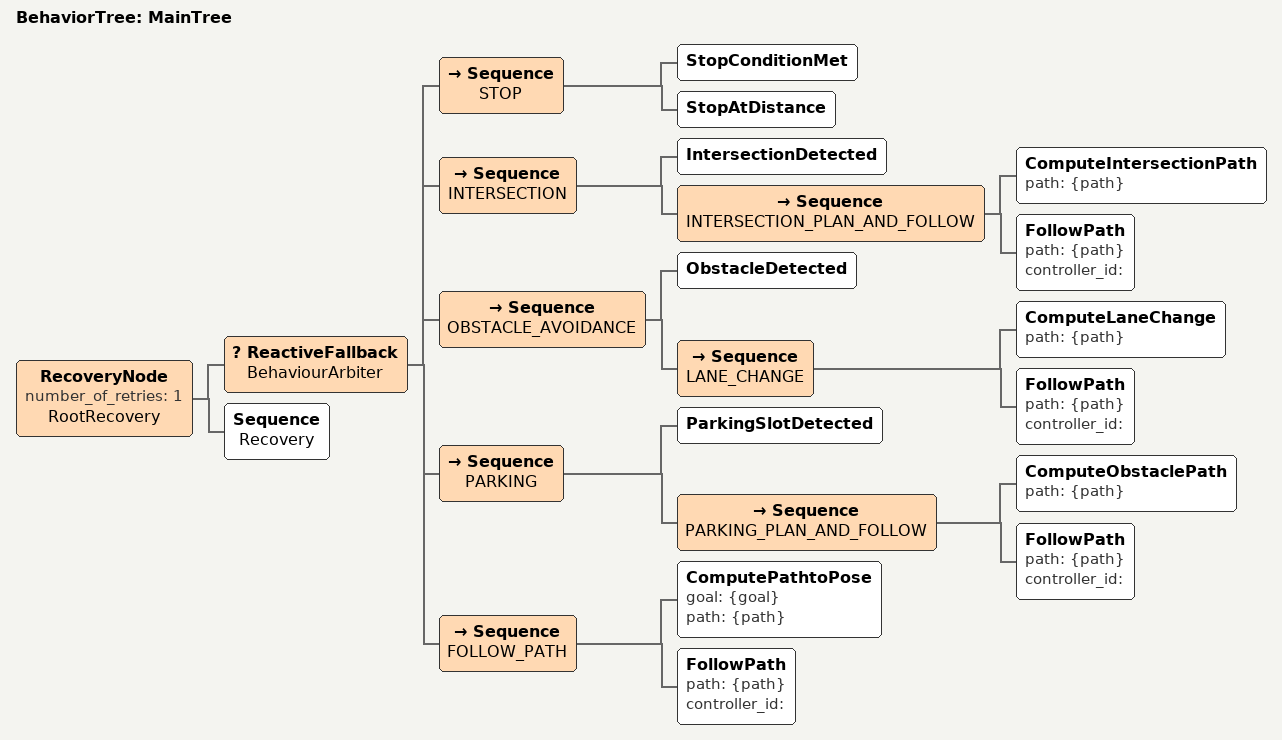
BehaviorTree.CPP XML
<root main_tree_to_execute="MainTree" BTCPP_format="4">
    <BehaviorTree ID="MainTree">

        <RecoveryNode number_of_retries="1" name="RootRecovery">

            <ReactiveFallback name="BehaviourArbiter">

                <Sequence name="STOP">
                    <StopConditionMet/>
                    <StopAtDistance/>
                </Sequence>

                <Sequence name="INTERSECTION">
                    <IntersectionDetected/>
                    <Sequence name="INTERSECTION_PLAN_AND_FOLLOW">
                        <ComputeIntersectionPath path="{path}"/>
                        <FollowPath path="{path}" controller_id=""/>
                    </Sequence>
                </Sequence>

                <Sequence name="OBSTACLE_AVOIDANCE">
                    <ObstacleDetected/>
                    <Sequence name="LANE_CHANGE">
                        <ComputeLaneChange path="{path}"/>
                        <FollowPath path="{path}" controller_id=""/>
                    </Sequence>
                </Sequence>

                <Sequence name="PARKING">
                    <ParkingSlotDetected/>
                    <Sequence name="PARKING_PLAN_AND_FOLLOW">
                        <ComputeObstaclePath path="{path}"/>
                        <FollowPath path="{path}" controller_id=""/>
                    </Sequence>
                </Sequence>

                <Sequence name="FOLLOW_PATH">
                    <ComputePathtoPose goal="{goal}" path="{path}"/>
                    <FollowPath path="{path}" controller_id=""/>
                </Sequence>

            </ReactiveFallback>

            <Sequence name="Recovery">
            </Sequence>

        </RecoveryNode>

    </BehaviorTree>
</root>
